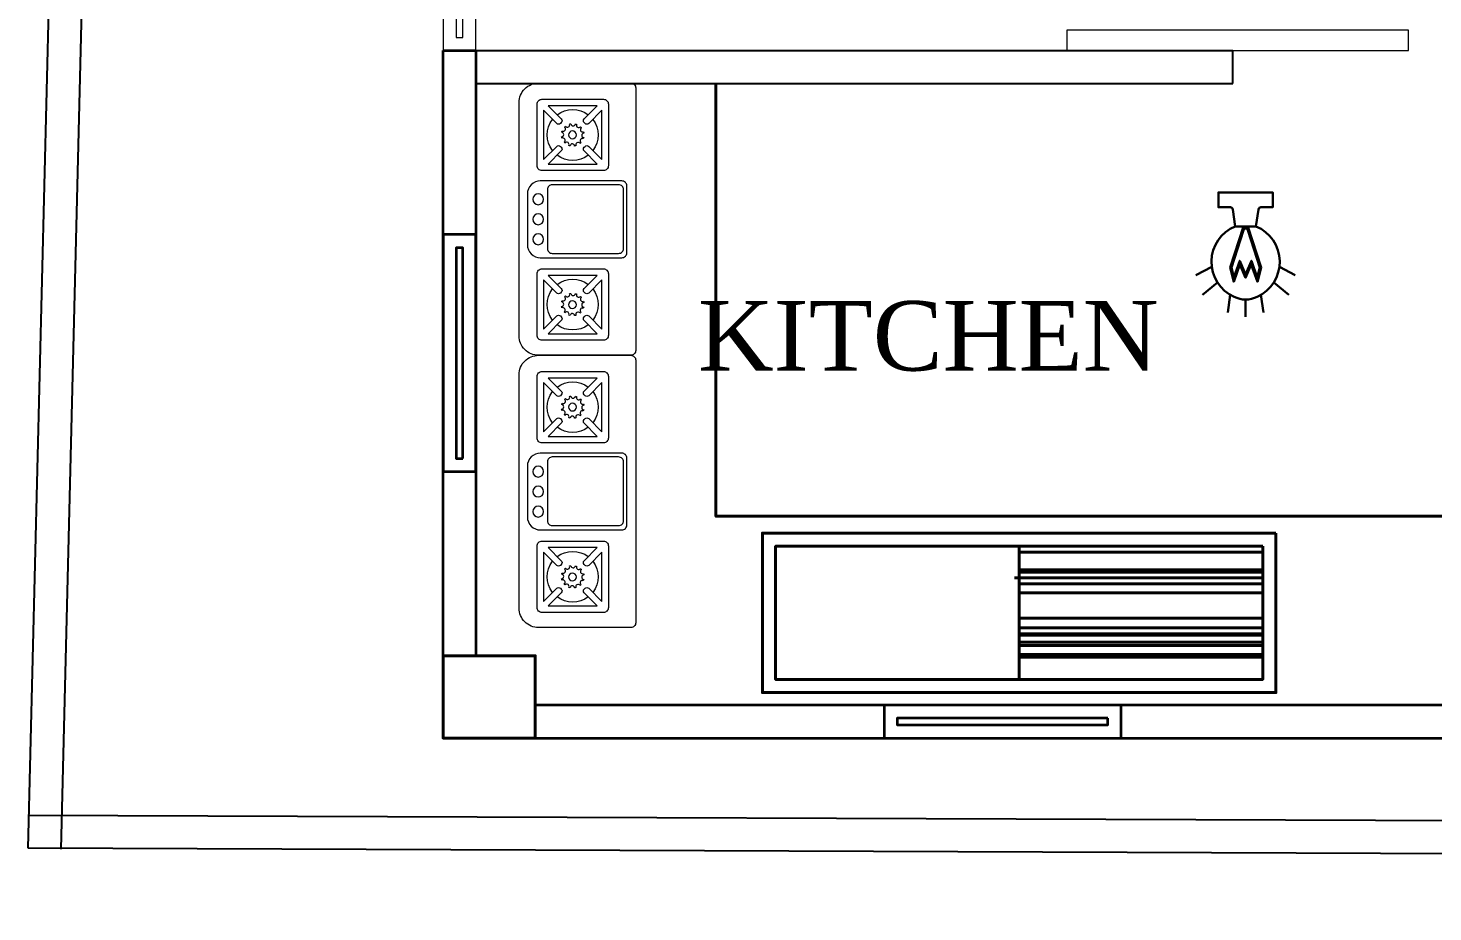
# Model space of a CAD drawing. Header units: inches. Extents: x -250485 to 735580, y -140410 to 288049.
# Drawn here: x 22207.2 to 22420.6, y 21187.9 to 21322.1 of the extents above; entities that cross this region are included whole.
import ezdxf

# ---------------------------------------------------------------- set-up
doc = ezdxf.new("R2010")
doc.units = ezdxf.units.IN
doc.header["$MEASUREMENT"] = 0
doc.layers.get('0').update_dxf_attribs({"lineweight": 0})
for name, color, linetype, lineweight in [('A column', 106, 'Continuous', 40), ('A WALL', 7, 'Continuous', 35), ('A window', 150, 'Continuous', 0), ('CHAIRS', 251, 'Continuous', 0), ('col', 1, 'Continuous', 35), ('Emergency Light', 251, 'Continuous', 15), ('Ferniture', 252, 'Continuous', 0), ('New window', 132, 'Continuous', 35)]:
    doc.layers.add(name, color=color, linetype=linetype, lineweight=lineweight)
doc.layers.add('A site line', color=7, linetype='Continuous')
doc.layers.add('BOUNDARY_WALLP1', color=7, linetype='Continuous')
doc.styles.add('ARCH', font='times.ttf')

# ---------------------------------------------------------------- blocks, each defined once
blk = doc.blocks.new('A$C410B7781')
at = {"layer": 'A window', "ltscale": 30}
blk.add_lwpolyline([(-51.04, 7.56), (-51.04, 2.56), (8.96, 2.56), (8.96, 7.56), (-51.04, 7.56)], dxfattribs=at)
blk.add_lwpolyline([(-49.04, 5.56), (-49.04, 4.56), (6.96, 4.56), (6.96, 5.56)], close=True, dxfattribs=at)
blk = doc.blocks.new('burner')
at = {"layer": 'Ferniture', "color": 8}
for points in [[(-26.3805, -250.9116), (-26.3805, -251.2678, 0.414214), (-26.3617, -251.2866), (-25.3492, -251.2866, 0.414214), (-25.3305, -251.2678), (-25.3305, -250.9116, 0.414214), (-25.4055, -250.8366), (-26.3055, -250.8366, 0.414214)], [(-26.318, -250.9249), (-26.318, -251.1624, 0.414214), (-26.2993, -251.1811), (-26.0618, -251.1811, 0.414214), (-26.043, -251.1624), (-26.043, -250.9249, 0.414214), (-26.0618, -250.9061), (-26.2993, -250.9061, 0.414214)], [(-26.003, -251.2333), (-26.003, -250.9186, -0.414214), (-25.953, -250.8686), (-25.7569, -250.8686, -0.414214), (-25.7069, -250.9186), (-25.7069, -251.2333, -0.414214), (-25.7257, -251.2521), (-25.9843, -251.2521, -0.414214)], [(-25.6638, -250.9249), (-25.6638, -251.1624, 0.414214), (-25.6451, -251.1811), (-25.4076, -251.1811, 0.414214), (-25.3888, -251.1624), (-25.3888, -250.9249, 0.414214), (-25.4076, -250.9061), (-25.6451, -250.9061, 0.414214)], [(-26.293, -251.1384), (-26.293, -250.9488), (-26.2423, -250.9995, 0.414214), (-26.2281, -250.9995), (-26.2246, -250.996, 0.414214), (-26.2246, -250.9818), (-26.2753, -250.9311), (-26.0857, -250.9311), (-26.1364, -250.9818, 0.414214), (-26.1364, -250.996), (-26.1329, -250.9995, 0.414214), (-26.1187, -250.9995), (-26.068, -250.9488), (-26.068, -251.1384), (-26.1187, -251.0877, 0.414214), (-26.1329, -251.0877), (-26.1364, -251.0912, 0.414214), (-26.1364, -251.1054), (-26.0857, -251.1561), (-26.2753, -251.1561), (-26.2246, -251.1054, 0.414214), (-26.2246, -251.0912), (-26.2281, -251.0877, 0.414214), (-26.2423, -251.0877)], [(-25.9884, -251.2208), (-25.9884, -250.9645, -0.414214), (-25.9697, -250.9457), (-25.7423, -250.9457, -0.414214), (-25.7236, -250.9645), (-25.7236, -251.2208, -0.414214), (-25.7423, -251.2396), (-25.9697, -251.2396, -0.414214)], [(-25.6388, -251.1384), (-25.6388, -250.9488), (-25.5881, -250.9995, 0.414214), (-25.5739, -250.9995), (-25.5704, -250.996, 0.414214), (-25.5704, -250.9818), (-25.6211, -250.9311), (-25.4315, -250.9311), (-25.4822, -250.9818, 0.414214), (-25.4822, -250.996), (-25.4787, -250.9995, 0.414214), (-25.4645, -250.9995), (-25.4138, -250.9488), (-25.4138, -251.1384), (-25.4645, -251.0877, 0.414214), (-25.4787, -251.0877), (-25.4822, -251.0912, 0.414214), (-25.4822, -251.1054), (-25.4315, -251.1561), (-25.6211, -251.1561), (-25.5704, -251.1054, 0.414214), (-25.5704, -251.0912), (-25.5739, -251.0877, 0.414214), (-25.5881, -251.0877)], [(-26.1929, -251.0853, 0.029973), (-26.1878, -251.0865, -0.921201), (-26.1704, -251.0859, 0.029973), (-26.1654, -251.0844, -0.921201), (-26.1506, -251.0752, 0.029973), (-26.1471, -251.0714, -0.921201), (-26.1388, -251.056, 0.029973), (-26.1377, -251.0509, -0.921201), (-26.1382, -251.0335, 0.029973), (-26.1397, -251.0285, -0.921201), (-26.149, -251.0137, 0.029973), (-26.1528, -251.0102, -0.921201), (-26.1681, -251.0019, 0.029973), (-26.1732, -251.0008, -0.921201), (-26.1906, -251.0013, 0.029973), (-26.1956, -251.0028, -0.921201), (-26.2104, -251.0121, 0.029973), (-26.214, -251.0159, -0.921201), (-26.2222, -251.0312, 0.029973), (-26.2234, -251.0363, -0.921201), (-26.2228, -251.0537, 0.029973), (-26.2213, -251.0587, -0.921201), (-26.2121, -251.0735, 0.029973), (-26.2083, -251.0771, -0.921201)], [(-25.5387, -251.0853, 0.029973), (-25.5336, -251.0865, -0.921201), (-25.5162, -251.0859, 0.029973), (-25.5112, -251.0844, -0.921201), (-25.4964, -251.0752, 0.029973), (-25.4929, -251.0714, -0.921201), (-25.4846, -251.056, 0.029973), (-25.4835, -251.0509, -0.921201), (-25.484, -251.0335, 0.029973), (-25.4855, -251.0285, -0.921201), (-25.4948, -251.0137, 0.029973), (-25.4986, -251.0102, -0.921201), (-25.5139, -251.0019, 0.029973), (-25.519, -251.0008, -0.921201), (-25.5364, -251.0013, 0.029973), (-25.5414, -251.0028, -0.921201), (-25.5562, -251.0121, 0.029973), (-25.5598, -251.0159, -0.921201), (-25.568, -251.0312, 0.029973), (-25.5692, -251.0363, -0.921201), (-25.5686, -251.0537, 0.029973), (-25.5671, -251.0587, -0.921201), (-25.5579, -251.0735, 0.029973), (-25.5541, -251.0771, -0.921201)]]:
    blk.add_lwpolyline(points, format="xyb", close=True, dxfattribs=at)
for centre, radius in [((-25.9321, -250.9103), 0.0209), ((-25.855, -250.9103), 0.0209), ((-25.7778, -250.9103), 0.0209), ((-26.1807, -251.0427), 0.0149), ((-25.5257, -251.0427), 0.0149)]:
    blk.add_circle(centre, radius, dxfattribs=at)
for centre, start, end in [((-26.1805, -251.0436), 52.3105, 127.6895), ((-25.5263, -251.0436), 52.3105, 127.6895), ((-26.1805, -251.0436), 142.3105, 217.6895), ((-26.1805, -251.0436), 322.3105, 37.6895), ((-25.5263, -251.0436), 142.3105, 217.6895), ((-25.5263, -251.0436), 322.3105, 37.6895), ((-26.1805, -251.0436), 232.3105, 307.6895), ((-25.5263, -251.0436), 232.3105, 307.6895)]:
    blk.add_arc(centre, 0.0982, start, end, dxfattribs=at)
blk = doc.blocks.new('A$C16DB04AD')
at = {"layer": 'Emergency Light', "color": 154, "lineweight": 30}
for p, q in [((-6.54, -14.39), (-9.59, -15.98)), ((6.54, -14.39), (9.59, -15.98)), ((-5.43, -17.4), (-8.33, -19.77)), ((5.43, -17.4), (8.33, -19.77)), ((-2.95, -19.78), (-3.46, -23.22)), ((0, -20.7), (0, -24)), ((2.95, -19.78), (3.46, -23.22))]:
    blk.add_line(p, q, dxfattribs=at)
blk.add_lwpolyline([(-2, -6.57), (-2.49, -3.28, 0.371278), (-2.94, -2.89), (-5.25, -2.89), (-5.25, 0), (5.25, 0), (5.25, -2.89), (2.94, -2.89, 0.371278), (2.49, -3.28), (2, -6.57)], format="xyb", dxfattribs=at)
at = {"layer": 'Emergency Light', "color": 1, "lineweight": 30}
blk.add_lwpolyline([(-0.43, -6.57), (-3.01, -14.48), (-2.28, -17.27), (-1.1, -13.91), (0, -16.5), (1.1, -13.91), (2.28, -17.27), (3.01, -14.48), (0.43, -6.57)], dxfattribs=at)
blk.add_lwpolyline([(0.43, -7.28, 0.690361), (-0.43, -7.28), (-2.75, -14.5), (-2.25, -16.42), (-1.12, -13.21), (0, -15.86), (1.12, -13.21), (2.25, -16.42), (2.75, -14.5), (0.43, -7.28)], format="xyb", dxfattribs=at)
at = {"layer": 'Emergency Light', "color": 154, "lineweight": 30}
blk.add_lwpolyline([(-2.02, -6.58), (2, -6.57)], dxfattribs=at)
for centre, radius, start, end in [((0.78, -13.41), 7.38, 112.0671, 245.9767), ((-0.78, -13.41), 7.38, 294.0233, 67.9329), ((0, -15.96), 4.74, 241.9689, 298.0311)]:
    blk.add_arc(centre, radius, start, end, dxfattribs=at)

msp = doc.modelspace()

# ---------------------------------------------------------------- linework, layer by layer
at = {"layer": 'A column', "color": 7, "ltscale": 30}
for p, q in [((22357.72, 21243.44, -11.6), (22357.72, 21223.23, -11.6)), ((22357.72, 21242.53, -11.6), (22394.72, 21242.53, -11.6)), ((22357.72, 21239.86, -11.6), (22394.72, 21239.86, -11.6)), ((22356.99, 21238.67, -11.6), (22393.99, 21238.67, -11.6)), ((22357.72, 21239.5, -11.6), (22394.72, 21239.5, -11.6)), ((22357.72, 21238.67, -11.6), (22394.72, 21238.67, -11.6)), ((22357.72, 21237.74, -11.6), (22394.72, 21237.74, -11.6)), ((22357.72, 21236.38, -11.6), (22394.72, 21236.38, -11.6)), ((22357.72, 21232.53, -11.6), (22394.72, 21232.53, -11.6)), ((22357.72, 21231.07, -11.6), (22394.72, 21231.07, -11.6)), ((22357.72, 21230.14, -11.6), (22394.72, 21230.14, -11.6)), ((22357.72, 21229.93, -11.6), (22394.72, 21229.93, -11.6)), ((22357.72, 21228.89, -11.6), (22394.72, 21228.89, -11.6)), ((22357.72, 21228.37, -11.6), (22394.72, 21228.37, -11.6)), ((22357.72, 21227.01, -11.6), (22394.72, 21227.01, -11.6)), ((22357.72, 21226.6, -11.6), (22394.72, 21226.6, -11.6))]:
    msp.add_line(p, q, dxfattribs=at)
at = {"layer": 'A column', "color": 7, "ltscale": 30, "elevation": -9.45}
msp.add_lwpolyline([(22311.64, 21313.74), (22311.64, 21248.01), (22426.19, 21248.01)], dxfattribs=at)
at = {"layer": 'A column', "color": 7, "ltscale": 30, "elevation": -11.6}
for points in [[(22396.72, 21245.44), (22318.71, 21245.44), (22318.71, 21221.23), (22396.72, 21221.23)], [(22394.72, 21243.44), (22320.71, 21243.44), (22320.71, 21223.23), (22394.72, 21223.23)]]:
    msp.add_lwpolyline(points, close=True, dxfattribs=at)
at = {"layer": 'A column', "color": 7, "lineweight": -3, "extrusion": (-7.61652e-17, 0.000397092, 1), "elevation": -0.98}
msp.add_lwpolyline([(22284.19, 21214.32), (22284.19, 21226.82), (22270.19, 21226.82), (22270.19, 21214.33), (22284.19, 21214.33)], dxfattribs=at)
at = {"layer": 'A column', "color": 7, "extrusion": (-1e-16, 0.000397092, 1), "elevation": -0.98}
msp.add_lwpolyline([(22284.19, 21214.32), (22284.19, 21226.82), (22270.19, 21226.82), (22270.19, 21214.33), (22284.19, 21214.33)], dxfattribs=at)
at = {"layer": 'A site line', "color": 7, "ltscale": 30, "elevation": -11.61}
for points in [[(22207.16, 21197.58), (22234.13, 22291.01), (24734.61, 22343.08), (24725.77, 21985.96)], [(22212.16, 21197.46), (22239.01, 22286.12), (24729.48, 22337.97), (24720.77, 21986.08)], [(24713.23, 21681.51), (24701.14, 21192.94), (22207.18, 21202.58)], [(24718.23, 21681.39), (24706.02, 21187.92), (22207.16, 21197.58)]]:
    msp.add_lwpolyline(points, dxfattribs=at)
at = {"layer": 'A WALL', "color": 7, "lineweight": -3, "ltscale": 30}
for p, q in [((22275.19, 21290.78, -9.45), (22270.19, 21290.78, -9.45)), ((22275.19, 21254.78, -9.45), (22270.19, 21254.78, -9.45)), ((22337.19, 21219.33, -9.4), (22337.19, 21214.33, -9.4)), ((22373.19, 21219.33, -9.4), (22373.19, 21214.33, -9.4))]:
    msp.add_line(p, q, dxfattribs=at)
at = {"layer": 'A WALL', "color": 7, "lineweight": -3, "ltscale": 30, "elevation": -9.45}
msp.add_lwpolyline([(22270.19, 21318.74), (22275.19, 21318.74), (22275.19, 21226.81), (22270.19, 21226.81)], close=True, dxfattribs=at)
at = {"layer": 'A WALL', "color": 7, "ltscale": 30}
for points, elevation in [([(22270.19, 21318.74), (22275.19, 21318.74), (22275.19, 21226.81), (22270.19, 21226.81)], -9.45), ([(22284.19, 21214.33), (22426.19, 21214.33), (22426.19, 21219.33), (22284.19, 21219.33)], -9.4)]:
    msp.add_lwpolyline(points, close=True, dxfattribs=dict(at, elevation=elevation))
at = {"layer": 'A WALL', "color": 7, "lineweight": -3, "ltscale": 30}
for points, elevation in [([(22275.19, 21318.74), (22390.19, 21318.74)], -9.45), ([(22390.19, 21313.74), (22390.19, 21318.74)], -9.7), ([(22275.19, 21313.74), (22390.19, 21313.74)], -9.45), ([(22337.19, 21219.33), (22284.19, 21219.33), (22284.19, 21214.33), (22337.19, 21214.33)], -9.4), ([(22373.19, 21214.33), (22426.19, 21214.33), (22426.19, 21219.33), (22373.19, 21219.33)], -9.4)]:
    msp.add_lwpolyline(points, dxfattribs=dict(at, elevation=elevation))
at = {"layer": 'CHAIRS', "color": 7, "ltscale": 30, "elevation": -9.45}
msp.add_lwpolyline([(22364.97, 21318.74), (22416.86, 21318.74), (22416.86, 21321.85), (22364.97, 21321.85)], close=True, dxfattribs=at)
at = {"layer": 'col', "color": 7, "ltscale": 30}
for points, elevation in [([(22275.19, 21254.78), (22275.19, 21290.78), (22270.19, 21290.78), (22270.19, 21254.78)], -9.45), ([(22273.19, 21256.78), (22273.19, 21288.78), (22272.19, 21288.78), (22272.19, 21256.78)], -9.45), ([(22373.19, 21219.33), (22337.19, 21219.33), (22337.19, 21214.33), (22373.19, 21214.33)], -9.4), ([(22371.19, 21217.33), (22339.19, 21217.33), (22339.19, 21216.33), (22371.19, 21216.33)], -9.4)]:
    msp.add_lwpolyline(points, close=True, dxfattribs=dict(at, elevation=elevation))

# ---------------------------------------------------------------- block references
at = {"color": 7, "xscale": -39.37867338355863, "yscale": 39.37867338352225, "zscale": 39.37867338352437, "rotation": 90}
for p in [(12404.13, 20274.97, -9.45), (12404.13, 20233.62, -9.45)]:
    msp.add_blockref('burner', p, dxfattribs=at)
at = {"layer": 'Emergency Light', "lineweight": 30, "xscale": 0.7868064756185049, "yscale": 0.7868064756185049, "zscale": 0.7868064756213451}
msp.add_blockref('A$C16DB04AD', (22392.11, 21297.2), dxfattribs=at)
at = {"layer": 'New window', "color": 7, "lineweight": -3, "ltscale": 30, "rotation": 270}
msp.add_blockref('A$C410B7781', (22267.64, 21327.7, -9.45), dxfattribs=at)
at = {"layer": 'New window', "color": 7, "ltscale": 30, "rotation": 270}
msp.add_blockref('A$C410B7781', (22267.64, 21327.7, -9.45), dxfattribs=at)

# ---------------------------------------------------------------- texts
at = {"layer": 'BOUNDARY_WALLP1', "color": 7, "lineweight": -3, "ltscale": 30, "insert": (22308.9, 21280.7, -9.7), "char_height": 10.56, "width": 83.1802, "attachment_point": 1, "style": 'ARCH'}
msp.add_mtext('KITCHEN', dxfattribs=at)

doc.saveas('drawing.dxf')
